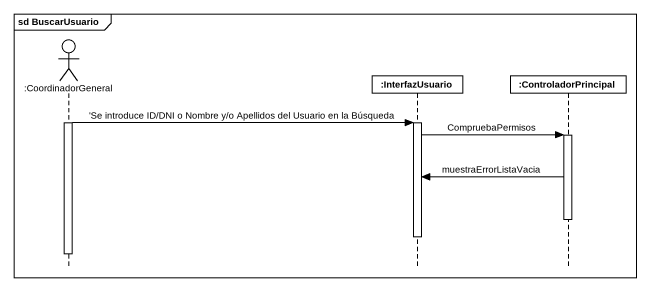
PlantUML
@startuml
mainframe sd BuscarUsuario
hide footbox
actor ":CoordinadorGeneral" as CoordinadorGeneral
participant ":InterfazUsuario" as InterfazUsuario
participant ":ControladorPrincipal" as ControladorPrincipal

activate CoordinadorGeneral
CoordinadorGeneral -> InterfazUsuario : 'Se introduce ID/DNI o Nombre y/o Apellidos del Usuario en la Búsqueda
activate InterfazUsuario
InterfazUsuario -> ControladorPrincipal : CompruebaPermisos
activate ControladorPrincipal
ControladorPrincipal -> InterfazUsuario : muestraErrorListaVacia
deactivate ControladorPrincipal
deactivate InterfazUsuario
deactivate CoordinadorGeneral
@enduml
